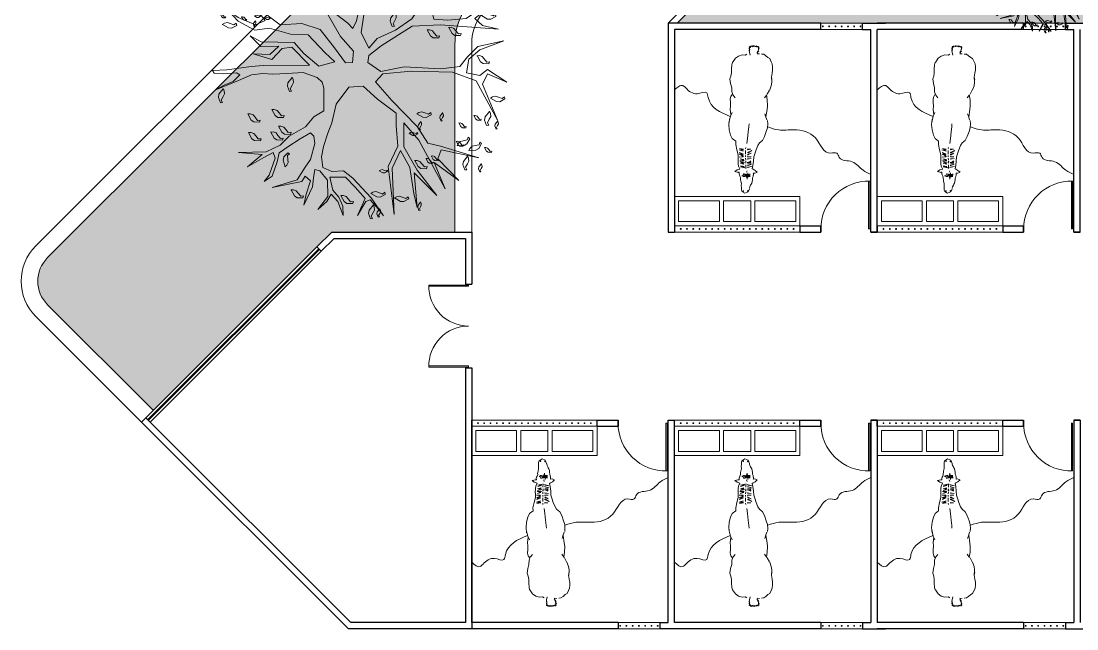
# Model space of a CAD drawing. Header units: millimetres. Extents: x 235 to 418, y 139 to 274.
# Drawn here: x 282.13 to 307.38, y 222.7 to 237.25 of the extents above; entities that cross this region are included whole.
import ezdxf

# ---------------------------------------------------------------- set-up
doc = ezdxf.new("R2010")
doc.units = ezdxf.units.MM
doc.header["$LTSCALE"] = 0.01
for name, color, linetype, lineweight in [('arboles', 252, 'Continuous', 9), ('muebles p.a.', 191, 'Continuous', 0), ('muebles p.f.', 213, 'Continuous', 0), ('muros', 3, 'Continuous', 30), ('muros bajos', 42, 'Continuous', 18), ('pasto', 153, 'Continuous', 9), ('puertas', 2, 'Continuous', 9), ('punto delgado', 4, 'Continuous', 0)]:
    doc.layers.add(name, color=color, linetype=linetype, lineweight=lineweight)
pattern_1 = [(37.5, (161.21188, 40.67162), (-0.00960019, 0.29364794), [0, -0.231648, 0, -0.25908, 0, -0.24765]), (7.5, (161.21188, 40.6716), (0.26971397, 0.43009506), [0, -0.124968, 0, -0.208788, 0, -0.08001]), (327.5, (161.02442, 40.67162), (0.47459542, 0.0008623), [0, -0.0762, 0, -0.27432, 0, -0.35814]), (317.5, (161.02442, 40.6716), (0.4581339, 0.1337576), [0, -0.0381, 0, -0.179832, 0, -0.20574])]

# ---------------------------------------------------------------- blocks, each defined once
blk = doc.blocks.new('A$C0A697A68')
at = {"layer": 'puertas'}
blk.add_lwpolyline([(2.368, 4.301), (2.658, 3.795), (2.932, 3.488), (2.908, 3.251), (2.765, 3.243), (2.534, 3.557), (2.239, 3.939), (1.856, 4.066), (1.404, 4.039), (1.072, 4.283), (0.958, 4.801), (0.698, 5.088), (0.896, 4.77), (0.951, 4.445), (0.717, 4.613), (0.559, 4.881), (0.652, 4.516), (0.92, 4.341), (1.092, 4.13), (0.894, 4.037), (0.53, 4.189), (0.321, 4.338), (0.529, 4.111), (0.876, 3.924), (1.181, 3.965), (1.619, 3.845), (1.987, 3.828), (2.336, 3.464), (2.539, 3.269), (2.207, 3.18), (1.895, 3.438), (1.698, 3.667), (1.353, 3.677), (1.007, 3.686), (0.78, 3.811), (0.999, 3.585), (1.375, 3.591), (1.187, 3.421), (0.842, 3.431), (1.234, 3.317), (1.448, 3.545), (1.644, 3.571), (2.016, 3.199), (1.052, 3.191), (0.799, 3.17), (0.297, 3.103), (0, 3.085), (0.029, 3.034), (0.22, 3.015), (0.494, 3.04), (0.567, 2.995), (0.43, 2.854), (0.24, 2.784), (0.043, 2.68), (0.538, 2.88), (0.811, 2.994), (1.04, 3.024), (1.253, 3.008), (1.54, 3.024), (1.881, 3.048), (2.172, 2.942), (2.274, 2.845), (2.313, 2.717), (2.309, 2.25), (2.104, 2.123), (1.932, 1.911), (1.592, 1.721), (1.406, 1.53), (1.114, 1.391), (0.538, 1.381), (1.033, 1.336), (0.722, 1.083), (1.063, 1.273), (1.26, 1.377), (1.298, 1.26), (1.178, 0.911), (1.074, 0.775), (1.237, 0.886), (1.341, 1.188), (1.383, 1.371), (1.566, 1.496), (1.821, 1.663), (2.037, 1.792), (2.102, 1.723), (2.122, 1.57), (2.034, 1.236), (1.922, 1.077), (1.757, 0.811), (1.235, 0.652), (1.851, 0.779), (1.925, 0.889), (2.037, 0.793), (1.941, 0.513), (1.894, 0.285), (2.077, 0.665), (2.096, 0.856), (2.128, 1.027), (2.232, 0.996), (2.391, 0.807), (2.392, 0.463), (2.184, 0.191), (2.373, 0.36), (2.463, 0.516), (2.606, 0.358), (2.711, 0.072), (2.708, 0.26), (2.627, 0.45), (2.496, 0.599), (2.438, 0.868), (2.76, 0.867), (2.965, 0.661), (3.174, 0.423), (3.011, 0.068), (3.183, 0.357), (3.278, 0.392), (3.448, 0.204), (3.555, 0.063), (3.294, 0.439), (2.918, 0.844), (2.721, 0.995), (2.478, 0.985), (2.289, 1.071), (2.26, 1.289), (2.308, 1.506), (2.393, 1.784), (2.476, 1.995), (2.568, 2.385), (2.831, 2.742), (3.129, 2.759), (3.431, 2.489), (3.814, 2.196), (3.815, 1.94), (3.85, 1.512), (3.652, 1.086), (3.773, 0.092), (3.734, 1.053), (3.907, 1.42), (4.098, 1.068), (4.182, 0.524), (4.254, 0.234), (4.191, 0.958), (4.664, 0.488), (4.25, 1.01), (3.975, 1.495), (3.974, 1.995), (4.289, 1.637), (4.835, 0.622), (4.606, 1.169), (5.122, 0.794), (4.685, 1.246), (4.749, 1.432), (5.536, 1.271), (4.739, 1.509), (4.475, 1.573), (4.251, 1.921), (3.724, 2.461), (3.383, 2.849), (3.539, 3.014), (4.13, 3.071), (4.988, 3.052), (5.478, 2.873), (5.92, 2.055), (5.609, 2.802), (5.714, 3.015), (6.114, 2.847), (5.713, 3.104), (5.552, 2.983), (5.278, 3.035), (5.329, 3.319), (5.558, 3.516), (6.055, 3.705), (5.515, 3.588), (5.3, 3.371), (5.138, 3.172), (4.745, 3.119), (3.985, 3.162), (3.499, 3.064), (3.23, 3.25), (3.244, 3.396), (3.505, 3.598), (4.15, 4.006), (4.734, 4.039), (5.945, 3.946), (5.612, 4.023), (5.449, 4.168), (5.559, 4.26), (5.78, 4.512), (5.272, 4.167), (4.887, 4.137), (4.596, 4.154), (4.565, 4.305), (4.72, 4.637), (5.124, 4.857), (5.557, 4.771), (5.1, 4.954), (4.776, 4.8), (4.637, 5.014), (4.73, 5.227), (4.9, 5.538), (4.68, 5.353), (4.525, 5.022), (4.587, 4.719), (4.449, 4.678), (4.311, 4.96), (4.288, 5.301), (4.211, 5.879), (4.142, 5.648), (4.203, 5.19), (4.099, 5.054), (4.206, 4.668), (4.308, 4.404), (4.14, 4.16), (3.805, 3.926), (3.418, 3.753), (3.245, 3.552), (3.091, 3.875), (3.141, 4.248), (3.216, 4.603), (3.461, 5.091), (3.769, 5.609), (3.908, 5.983), (3.7, 5.633), (3.476, 5.226), (3.33, 5.073), (3.271, 5.265), (3.379, 5.624), (3.449, 5.766), (3.285, 5.578), (3.197, 5.322), (3.2, 5.056), (3.186, 4.743), (3.047, 4.369), (2.992, 4.118), (2.913, 3.963), (2.809, 4.071), (2.575, 4.251), (2.636, 4.536), (2.612, 4.8), (2.514, 5.12), (2.578, 5.472), (2.805, 5.847), (2.89, 6.175), (2.712, 5.879), (2.502, 5.54), (2.444, 5.144), (2.347, 5.541), (2.264, 5.83), (2.126, 5.945), (2.225, 5.703), (2.354, 5.32), (2.401, 4.971), (2.159, 5.117), (1.905, 5.527), (1.786, 5.833), (1.845, 5.474), (1.98, 5.293), (1.876, 5.245), (1.414, 5.628), (1.863, 5.177), (2.31, 4.904), (2.493, 4.695), (2.534, 4.556)], close=True, dxfattribs=at)
for points in [[(1.731, 5.941), (1.74, 5.921), (1.742, 5.894), (1.73, 5.87), (1.713, 5.839), (1.725, 5.818), (1.706, 5.816), (1.688, 5.863), (1.694, 5.891), (1.731, 5.94)], [(2.432, 6.091), (2.454, 6.044), (2.459, 5.98), (2.429, 5.924), (2.39, 5.852), (2.419, 5.801), (2.374, 5.796), (2.331, 5.908), (2.345, 5.975), (2.434, 6.088)], [(3.528, 5.986), (3.58, 5.988), (3.641, 5.966), (3.68, 5.918), (3.732, 5.853), (3.79, 5.86), (3.776, 5.817), (3.656, 5.821), (3.6, 5.86), (3.531, 5.986)], [(1.664, 5.777), (1.686, 5.73), (1.69, 5.666), (1.661, 5.611), (1.622, 5.538), (1.651, 5.487), (1.606, 5.483), (1.563, 5.595), (1.576, 5.661), (1.665, 5.775)], [(1.847, 5.797), (1.865, 5.81), (1.892, 5.815), (1.917, 5.806), (1.95, 5.794), (1.97, 5.809), (1.974, 5.79), (1.93, 5.766), (1.901, 5.767), (1.848, 5.798)], [(2.997, 5.726), (3.049, 5.728), (3.109, 5.707), (3.149, 5.658), (3.2, 5.594), (3.258, 5.6), (3.245, 5.557), (3.125, 5.562), (3.069, 5.6), (3, 5.727)], [(4.368, 5.805), (4.39, 5.758), (4.394, 5.694), (4.365, 5.639), (4.326, 5.566), (4.355, 5.515), (4.31, 5.511), (4.267, 5.623), (4.28, 5.689), (4.37, 5.803)], [(1.364, 5.672), (1.386, 5.673), (1.412, 5.663), (1.429, 5.643), (1.451, 5.615), (1.475, 5.618), (1.47, 5.6), (1.419, 5.602), (1.395, 5.618), (1.366, 5.672)], [(1.555, 5.692), (1.577, 5.693), (1.603, 5.684), (1.62, 5.663), (1.642, 5.636), (1.666, 5.639), (1.661, 5.621), (1.61, 5.623), (1.586, 5.639), (1.556, 5.693)], [(1.256, 5.36), (1.3, 5.389), (1.363, 5.402), (1.421, 5.38), (1.499, 5.352), (1.545, 5.387), (1.556, 5.343), (1.451, 5.285), (1.383, 5.289), (1.258, 5.362)], [(1.806, 5.443), (1.828, 5.443), (1.854, 5.434), (1.87, 5.414), (1.892, 5.386), (1.917, 5.389), (1.911, 5.371), (1.86, 5.373), (1.836, 5.389), (1.807, 5.443)], [(4.88, 5.233), (4.923, 5.262), (4.986, 5.275), (5.045, 5.253), (5.123, 5.225), (5.169, 5.26), (5.179, 5.216), (5.074, 5.159), (5.007, 5.163), (4.882, 5.236)], [(1.925, 5.066), (1.944, 5.078), (1.971, 5.084), (1.996, 5.075), (2.029, 5.063), (2.048, 5.078), (2.053, 5.059), (2.008, 5.034), (1.979, 5.036), (1.926, 5.067)], [(2.905, 5.081), (2.957, 5.083), (3.018, 5.062), (3.057, 5.013), (3.109, 4.949), (3.167, 4.955), (3.153, 4.912), (3.034, 4.917), (2.978, 4.955), (2.909, 5.082)], [(1.916, 4.95), (1.926, 4.93), (1.927, 4.903), (1.915, 4.879), (1.898, 4.848), (1.911, 4.827), (1.892, 4.825), (1.873, 4.873), (1.879, 4.901), (1.917, 4.949)], [(3.901, 4.859), (3.953, 4.861), (4.013, 4.839), (4.053, 4.791), (4.104, 4.726), (4.162, 4.733), (4.149, 4.69), (4.029, 4.694), (3.973, 4.733), (3.904, 4.859)], [(1.843, 4.473), (1.895, 4.475), (1.956, 4.454), (1.995, 4.405), (2.047, 4.341), (2.105, 4.347), (2.091, 4.304), (1.972, 4.309), (1.916, 4.347), (1.847, 4.474)], [(2.031, 4.565), (2.083, 4.567), (2.144, 4.545), (2.183, 4.497), (2.235, 4.432), (2.292, 4.439), (2.279, 4.396), (2.159, 4.4), (2.103, 4.439), (2.034, 4.565)], [(5.318, 4.566), (5.341, 4.519), (5.345, 4.455), (5.316, 4.4), (5.277, 4.327), (5.306, 4.276), (5.261, 4.272), (5.218, 4.384), (5.231, 4.45), (5.32, 4.564)], [(0.16, 4.255), (0.183, 4.255), (0.208, 4.246), (0.225, 4.226), (0.247, 4.198), (0.272, 4.201), (0.266, 4.183), (0.215, 4.185), (0.191, 4.201), (0.162, 4.255)], [(0.601, 4.205), (0.624, 4.206), (0.649, 4.197), (0.666, 4.176), (0.688, 4.148), (0.713, 4.151), (0.707, 4.133), (0.656, 4.135), (0.632, 4.151), (0.603, 4.205)], [(0.867, 4.221), (0.886, 4.233), (0.913, 4.239), (0.938, 4.23), (0.971, 4.218), (0.99, 4.233), (0.995, 4.214), (0.95, 4.189), (0.921, 4.191), (0.868, 4.222)], [(1.075, 4.182), (1.094, 4.194), (1.12, 4.199), (1.146, 4.19), (1.178, 4.178), (1.198, 4.193), (1.203, 4.174), (1.158, 4.15), (1.129, 4.151), (1.076, 4.183)], [(3.792, 4.296), (3.815, 4.249), (3.819, 4.185), (3.79, 4.13), (3.751, 4.057), (3.78, 4.006), (3.735, 4.002), (3.692, 4.114), (3.705, 4.18), (3.794, 4.294)], [(5.591, 4.229), (5.635, 4.258), (5.698, 4.271), (5.756, 4.249), (5.834, 4.221), (5.88, 4.256), (5.891, 4.212), (5.786, 4.154), (5.718, 4.158), (5.593, 4.231)], [(0.2, 4.042), (0.244, 4.071), (0.307, 4.084), (0.365, 4.062), (0.443, 4.034), (0.489, 4.069), (0.5, 4.025), (0.395, 3.968), (0.327, 3.972), (0.203, 4.045)], [(0.889, 4.123), (0.898, 4.103), (0.9, 4.076), (0.887, 4.052), (0.871, 4.021), (0.883, 4), (0.864, 3.998), (0.846, 4.046), (0.851, 4.074), (0.889, 4.122)], [(4.905, 3.983), (4.957, 3.985), (5.018, 3.963), (5.057, 3.914), (5.109, 3.85), (5.167, 3.857), (5.153, 3.813), (5.034, 3.818), (4.978, 3.856), (4.909, 3.983)], [(4.457, 3.934), (4.509, 3.936), (4.57, 3.914), (4.609, 3.866), (4.661, 3.801), (4.718, 3.808), (4.705, 3.765), (4.585, 3.769), (4.529, 3.808), (4.46, 3.934)], [(5.494, 3.395), (5.546, 3.397), (5.607, 3.376), (5.646, 3.327), (5.698, 3.262), (5.756, 3.269), (5.742, 3.226), (5.622, 3.231), (5.567, 3.269), (5.498, 3.396)], [(1.653, 2.945), (1.676, 2.898), (1.68, 2.834), (1.651, 2.778), (1.612, 2.706), (1.641, 2.655), (1.596, 2.65), (1.553, 2.762), (1.566, 2.829), (1.655, 2.942)], [(0.22, 2.709), (0.242, 2.662), (0.246, 2.598), (0.217, 2.543), (0.178, 2.47), (0.207, 2.419), (0.162, 2.415), (0.119, 2.527), (0.132, 2.593), (0.222, 2.707)], [(5.776, 2.511), (5.82, 2.539), (5.883, 2.552), (5.941, 2.531), (6.019, 2.502), (6.065, 2.538), (6.076, 2.494), (5.971, 2.436), (5.903, 2.44), (5.778, 2.513)], [(1.228, 2.276), (1.28, 2.278), (1.341, 2.256), (1.38, 2.208), (1.432, 2.143), (1.49, 2.15), (1.476, 2.107), (1.356, 2.111), (1.3, 2.15), (1.231, 2.276)], [(4.244, 2.184), (4.287, 2.213), (4.35, 2.226), (4.409, 2.204), (4.487, 2.176), (4.533, 2.211), (4.543, 2.167), (4.438, 2.109), (4.371, 2.113), (4.246, 2.186)], [(4.782, 2.209), (4.795, 2.181), (4.798, 2.143), (4.781, 2.111), (4.758, 2.068), (4.775, 2.038), (4.748, 2.035), (4.723, 2.101), (4.731, 2.14), (4.783, 2.207)], [(5.754, 2.238), (5.777, 2.191), (5.781, 2.127), (5.751, 2.071), (5.713, 1.998), (5.741, 1.948), (5.696, 1.943), (5.654, 2.055), (5.667, 2.122), (5.756, 2.235)], [(0.729, 2.182), (0.781, 2.184), (0.841, 2.162), (0.881, 2.113), (0.932, 2.049), (0.99, 2.056), (0.977, 2.012), (0.857, 2.017), (0.801, 2.055), (0.732, 2.182)], [(4.328, 2.024), (4.341, 1.996), (4.344, 1.958), (4.327, 1.925), (4.304, 1.882), (4.321, 1.852), (4.294, 1.85), (4.269, 1.916), (4.277, 1.955), (4.329, 2.022)], [(5.116, 1.993), (5.147, 1.995), (5.183, 1.982), (5.206, 1.953), (5.236, 1.915), (5.271, 1.919), (5.262, 1.894), (5.192, 1.896), (5.159, 1.919), (5.118, 1.994)], [(5.43, 2.147), (5.461, 2.148), (5.497, 2.135), (5.52, 2.107), (5.55, 2.069), (5.584, 2.072), (5.576, 2.047), (5.506, 2.05), (5.473, 2.072), (5.432, 2.147)], [(5.926, 2.04), (5.939, 2.012), (5.942, 1.975), (5.925, 1.942), (5.902, 1.899), (5.919, 1.869), (5.892, 1.866), (5.867, 1.932), (5.874, 1.972), (5.927, 2.039)], [(0.745, 1.793), (0.797, 1.795), (0.857, 1.774), (0.897, 1.725), (0.948, 1.661), (1.006, 1.667), (0.993, 1.624), (0.873, 1.629), (0.817, 1.667), (0.748, 1.794)], [(1.205, 1.805), (1.257, 1.807), (1.318, 1.786), (1.357, 1.737), (1.409, 1.673), (1.467, 1.679), (1.453, 1.636), (1.333, 1.641), (1.277, 1.679), (1.208, 1.806)], [(1.369, 1.927), (1.421, 1.929), (1.481, 1.907), (1.521, 1.858), (1.572, 1.794), (1.63, 1.801), (1.617, 1.757), (1.497, 1.762), (1.441, 1.8), (1.372, 1.927)], [(4.087, 1.777), (4.113, 1.794), (4.15, 1.802), (4.185, 1.789), (4.231, 1.772), (4.258, 1.793), (4.264, 1.767), (4.202, 1.733), (4.162, 1.735), (4.089, 1.779)], [(5.062, 1.612), (5.093, 1.614), (5.129, 1.601), (5.152, 1.572), (5.182, 1.534), (5.216, 1.538), (5.208, 1.512), (5.138, 1.515), (5.105, 1.538), (5.064, 1.613)], [(5.082, 1.518), (5.103, 1.566), (5.149, 1.611), (5.211, 1.625), (5.291, 1.642), (5.311, 1.697), (5.344, 1.666), (5.286, 1.561), (5.227, 1.527), (5.083, 1.522)], [(5.329, 1.418), (5.35, 1.466), (5.396, 1.511), (5.457, 1.524), (5.538, 1.542), (5.557, 1.597), (5.59, 1.566), (5.533, 1.46), (5.474, 1.427), (5.33, 1.421)], [(1.502, 1.081), (1.541, 1.116), (1.569, 1.174), (1.562, 1.236), (1.554, 1.318), (1.6, 1.354), (1.56, 1.376), (1.478, 1.288), (1.465, 1.222), (1.505, 1.083)], [(5.65, 1.481), (5.681, 1.482), (5.717, 1.469), (5.74, 1.441), (5.77, 1.403), (5.805, 1.406), (5.797, 1.381), (5.726, 1.384), (5.693, 1.406), (5.652, 1.481)], [(4.199, 1.213), (4.251, 1.215), (4.311, 1.193), (4.351, 1.144), (4.402, 1.08), (4.46, 1.087), (4.447, 1.043), (4.327, 1.048), (4.271, 1.086), (4.202, 1.213)], [(4.434, 1.253), (4.465, 1.254), (4.501, 1.242), (4.524, 1.213), (4.555, 1.175), (4.589, 1.179), (4.581, 1.153), (4.51, 1.156), (4.477, 1.178), (4.436, 1.253)], [(4.545, 1.307), (4.576, 1.308), (4.612, 1.296), (4.635, 1.267), (4.666, 1.229), (4.7, 1.233), (4.692, 1.207), (4.621, 1.21), (4.588, 1.233), (4.547, 1.307)], [(5.301, 1.311), (5.323, 1.264), (5.327, 1.2), (5.298, 1.145), (5.259, 1.072), (5.288, 1.021), (5.243, 1.017), (5.2, 1.129), (5.213, 1.195), (5.303, 1.309)], [(5.586, 1.149), (5.599, 1.121), (5.602, 1.083), (5.584, 1.05), (5.562, 1.007), (5.579, 0.977), (5.552, 0.975), (5.527, 1.041), (5.534, 1.08), (5.587, 1.147)], [(3.463, 0.999), (3.489, 1.015), (3.526, 1.023), (3.561, 1.01), (3.607, 0.993), (3.634, 1.014), (3.64, 0.988), (3.578, 0.954), (3.538, 0.957), (3.465, 1)], [(1.628, 0.603), (1.68, 0.605), (1.74, 0.584), (1.78, 0.535), (1.831, 0.47), (1.889, 0.477), (1.876, 0.434), (1.756, 0.438), (1.7, 0.477), (1.631, 0.603)], [(2.664, 0.486), (2.716, 0.488), (2.777, 0.467), (2.816, 0.418), (2.868, 0.353), (2.926, 0.36), (2.912, 0.317), (2.792, 0.321), (2.737, 0.36), (2.667, 0.487)], [(3.289, 0.525), (3.332, 0.553), (3.395, 0.566), (3.454, 0.544), (3.532, 0.516), (3.578, 0.551), (3.588, 0.507), (3.483, 0.45), (3.416, 0.454), (3.291, 0.527)], [(3.777, 0.431), (3.821, 0.46), (3.884, 0.473), (3.943, 0.451), (4.02, 0.423), (4.066, 0.458), (4.077, 0.414), (3.972, 0.357), (3.904, 0.361), (3.78, 0.434)], [(3.339, 0.295), (3.361, 0.248), (3.366, 0.183), (3.336, 0.128), (3.297, 0.055), (3.326, 0.005), (3.281, 0), (3.238, 0.112), (3.251, 0.178), (3.341, 0.292)], [(4.322, 0.35), (4.335, 0.322), (4.338, 0.284), (4.32, 0.252), (4.298, 0.209), (4.315, 0.179), (4.288, 0.176), (4.263, 0.242), (4.27, 0.281), (4.323, 0.348)], [(3.475, 0.211), (3.488, 0.183), (3.491, 0.145), (3.473, 0.112), (3.45, 0.069), (3.467, 0.039), (3.441, 0.037), (3.416, 0.103), (3.423, 0.142), (3.476, 0.209)]]:
    blk.add_lwpolyline(points, dxfattribs=at)
blk = doc.blocks.new('A$C48D3161E')
at = {"layer": 'punto delgado'}
for p, q in [((1.941, 0.768), (2.021, 0.796)), ((2.021, 0.796), (2.086, 0.807)), ((2.086, 0.807), (2.188, 0.802)), ((2.138, 0.809), (2.184, 0.799)), ((2.184, 0.799), (2.259, 0.812)), ((2.259, 0.812), (2.315, 0.822)), ((2.315, 0.822), (2.37, 0.822)), ((2.37, 0.822), (2.432, 0.816)), ((2.432, 0.816), (2.472, 0.796)), ((2.472, 0.796), (2.53, 0.77)), ((0.994, 0.633), (0.947, 0.574)), ((1.064, 0.669), (0.994, 0.633)), ((1.161, 0.704), (1.064, 0.669)), ((1.232, 0.726), (1.161, 0.704)), ((1.306, 0.731), (1.232, 0.726)), ((1.367, 0.727), (1.306, 0.731)), ((1.379, 0.714), (1.448, 0.691)), ((1.438, 0.697), (1.576, 0.718)), ((1.448, 0.691), (1.493, 0.675)), ((1.576, 0.718), (1.646, 0.726)), ((1.646, 0.726), (1.756, 0.721)), ((1.756, 0.721), (1.849, 0.708)), ((1.852, 0.713), (1.792, 0.669)), ((1.86, 0.721), (1.935, 0.762)), ((2.53, 0.77), (2.55, 0.734)), ((2.55, 0.734), (2.586, 0.695)), ((2.586, 0.695), (2.612, 0.655)), ((2.612, 0.655), (2.616, 0.613)), ((0.15, 0.408), (0.122, 0.395)), ((0.168, 0.417), (0.15, 0.408)), ((0.187, 0.429), (0.168, 0.417)), ((0.218, 0.438), (0.187, 0.429)), ((0.251, 0.443), (0.218, 0.438)), ((0.289, 0.444), (0.251, 0.443)), ((0.313, 0.455), (0.289, 0.444)), ((0.341, 0.459), (0.313, 0.455)), ((0.343, 0.461), (0.341, 0.46)), ((0.365, 0.461), (0.343, 0.461)), ((0.379, 0.458), (0.365, 0.461)), ((0.392, 0.53), (0.377, 0.489)), ((0.377, 0.489), (0.379, 0.458)), ((0.428, 0.495), (0.393, 0.534)), ((0.45, 0.456), (0.428, 0.495)), ((0.461, 0.439), (0.45, 0.456)), ((0.519, 0.453), (0.461, 0.439)), ((0.481, 0.345), (0.504, 0.43)), ((0.504, 0.43), (0.491, 0.355)), ((0.517, 0.348), (0.545, 0.426)), ((0.605, 0.462), (0.519, 0.453)), ((0.545, 0.426), (0.526, 0.35)), ((0.565, 0.352), (0.564, 0.417)), ((0.564, 0.417), (0.57, 0.374)), ((0.57, 0.374), (0.576, 0.413)), ((0.576, 0.413), (0.579, 0.391)), ((0.579, 0.391), (0.596, 0.415)), ((0.596, 0.415), (0.596, 0.391)), ((0.596, 0.391), (0.609, 0.41)), ((0.683, 0.467), (0.605, 0.462)), ((0.637, 0.346), (0.651, 0.422)), ((0.651, 0.422), (0.646, 0.352)), ((0.682, 0.352), (0.682, 0.417)), ((0.682, 0.417), (0.689, 0.346)), ((0.739, 0.486), (0.683, 0.467)), ((0.715, 0.352), (0.751, 0.417)), ((0.751, 0.417), (0.725, 0.351)), ((0.816, 0.511), (0.739, 0.486)), ((0.752, 0.354), (0.803, 0.433)), ((0.803, 0.433), (0.763, 0.348)), ((0.898, 0.544), (0.816, 0.511)), ((0.818, 0.349), (0.826, 0.41)), ((0.826, 0.41), (0.83, 0.346)), ((0.947, 0.574), (0.898, 0.544)), ((2.593, 0.399), (2.65, 0.385)), ((2.621, 0.53), (2.623, 0.576)), ((2.631, 0.527), (2.679, 0.562)), ((2.656, 0.537), (2.723, 0.57)), ((2.679, 0.562), (2.656, 0.537)), ((2.723, 0.57), (2.699, 0.554)), ((2.699, 0.554), (2.753, 0.566)), ((2.753, 0.566), (2.722, 0.558)), ((2.722, 0.558), (2.767, 0.553)), ((2.762, 0.392), (2.735, 0.399)), ((2.735, 0.399), (2.753, 0.384)), ((2.773, 0.413), (2.741, 0.404)), ((2.741, 0.404), (2.762, 0.392)), ((2.767, 0.553), (2.745, 0.553)), ((2.745, 0.553), (2.757, 0.543)), ((2.745, 0.534), (2.762, 0.532)), ((2.757, 0.543), (2.747, 0.541)), ((2.751, 0.526), (2.771, 0.519)), ((2.753, 0.502), (2.767, 0.492)), ((2.754, 0.517), (2.77, 0.504)), ((2.755, 0.447), (2.771, 0.457)), ((2.755, 0.409), (2.773, 0.413)), ((2.756, 0.433), (2.771, 0.444)), ((2.756, 0.42), (2.773, 0.439)), ((2.758, 0.478), (2.772, 0.486)), ((2.759, 0.465), (2.776, 0.462)), ((0.025, 0.361), (0, 0.301)), ((0, 0.301), (0.035, 0.245)), ((0.085, 0.386), (0.025, 0.361)), ((0.042, 0.275), (0.033, 0.273)), ((0.033, 0.273), (0.035, 0.269)), ((0.041, 0.356), (0.034, 0.351)), ((0.034, 0.351), (0.045, 0.35)), ((0.035, 0.269), (0.044, 0.266)), ((0.036, 0.243), (0.066, 0.235)), ((0.047, 0.359), (0.04, 0.357)), ((0.049, 0.273), (0.042, 0.275)), ((0.044, 0.266), (0.05, 0.27)), ((0.045, 0.35), (0.053, 0.357)), ((0.053, 0.357), (0.047, 0.359)), ((0.05, 0.27), (0.053, 0.271)), ((0.066, 0.235), (0.106, 0.235)), ((0.122, 0.395), (0.095, 0.388)), ((0.106, 0.235), (0.145, 0.234)), ((0.145, 0.234), (0.181, 0.236)), ((0.181, 0.236), (0.227, 0.224)), ((0.227, 0.224), (0.254, 0.221)), ((0.254, 0.22), (0.276, 0.216)), ((0.385, 0.357), (0.266, 0.343)), ((0.276, 0.216), (0.295, 0.218)), ((0.294, 0.219), (0.321, 0.209)), ((0.295, 0.333), (0.363, 0.327)), ((0.36, 0.373), (0.303, 0.363)), ((0.303, 0.363), (0.385, 0.357)), ((0.304, 0.339), (0.356, 0.339)), ((0.361, 0.387), (0.305, 0.375)), ((0.362, 0.397), (0.306, 0.394)), ((0.306, 0.297), (0.363, 0.303)), ((0.307, 0.272), (0.327, 0.279)), ((0.309, 0.292), (0.323, 0.291)), ((0.363, 0.327), (0.312, 0.321)), ((0.312, 0.321), (0.36, 0.31)), ((0.32, 0.258), (0.371, 0.286)), ((0.32, 0.25), (0.335, 0.25)), ((0.321, 0.209), (0.343, 0.198)), ((0.393, 0.332), (0.423, 0.342)), ((0.439, 0.154), (0.453, 0.208)), ((0.456, 0.206), (0.509, 0.18)), ((0.466, 0.319), (0.486, 0.319)), ((0.471, 0.323), (0.49, 0.319)), ((0.477, 0.302), (0.495, 0.218)), ((0.495, 0.218), (0.485, 0.292)), ((0.485, 0.292), (0.516, 0.219)), ((0.486, 0.319), (0.51, 0.316)), ((0.516, 0.219), (0.499, 0.288)), ((0.51, 0.316), (0.532, 0.316)), ((0.544, 0.284), (0.56, 0.217)), ((0.56, 0.217), (0.555, 0.284)), ((0.555, 0.284), (0.593, 0.217)), ((0.565, 0.318), (0.594, 0.32)), ((0.593, 0.217), (0.575, 0.294)), ((0.591, 0.396), (0.578, 0.346)), ((0.589, 0.312), (0.604, 0.316)), ((0.604, 0.28), (0.611, 0.206)), ((0.611, 0.206), (0.614, 0.287)), ((0.614, 0.287), (0.649, 0.213)), ((0.623, 0.317), (0.657, 0.312)), ((0.649, 0.213), (0.633, 0.28)), ((0.679, 0.196), (0.693, 0.278)), ((0.683, 0.266), (0.679, 0.196)), ((0.683, 0.313), (0.708, 0.313)), ((0.693, 0.278), (0.734, 0.196)), ((0.734, 0.196), (0.708, 0.267)), ((0.708, 0.267), (0.764, 0.203)), ((0.764, 0.203), (0.733, 0.275)), ((0.734, 0.313), (0.77, 0.313)), ((0.77, 0.313), (0.8, 0.312)), ((0.789, 0.271), (0.813, 0.194)), ((0.813, 0.194), (0.811, 0.274)), ((0.811, 0.274), (0.838, 0.203)), ((0.838, 0.203), (0.828, 0.275)), ((0.832, 0.313), (0.858, 0.316)), ((0.935, 0.34), (1.029, 0.353)), ((1.029, 0.353), (1.149, 0.365)), ((1.149, 0.365), (1.253, 0.377)), ((1.253, 0.377), (1.303, 0.381)), ((2.58, 0.182), (2.599, 0.248)), ((2.595, 0.308), (2.614, 0.339)), ((2.599, 0.248), (2.595, 0.308)), ((2.69, 0.381), (2.644, 0.386)), ((2.678, 0.388), (2.69, 0.381)), ((2.726, 0.382), (2.678, 0.388)), ((2.753, 0.384), (2.705, 0.391)), ((2.705, 0.391), (2.726, 0.382)), ((0.343, 0.198), (0.363, 0.192)), ((0.365, 0.192), (0.384, 0.193)), ((0.384, 0.193), (0.395, 0.192)), ((0.392, 0.174), (0.406, 0.112)), ((0.395, 0.192), (0.394, 0.17)), ((0.406, 0.112), (0.439, 0.154)), ((0.509, 0.18), (0.555, 0.174)), ((0.555, 0.174), (0.635, 0.173)), ((0.636, 0.174), (0.724, 0.175)), ((0.724, 0.175), (0.817, 0.15)), ((0.817, 0.15), (0.918, 0.129)), ((0.918, 0.129), (0.976, 0.13)), ((0.976, 0.13), (1.027, 0.065)), ((1.027, 0.065), (1.094, 0.032)), ((1.094, 0.032), (1.19, 0.007)), ((1.19, 0.007), (1.29, 0)), ((1.29, 0), (1.39, 0.009)), ((1.33, 0.001), (1.451, 0.03)), ((1.451, 0.03), (1.52, 0.063)), ((1.48, 0.04), (1.572, 0.027)), ((1.572, 0.027), (1.634, 0.033)), ((1.634, 0.033), (1.703, 0.03)), ((1.703, 0.03), (1.775, 0.027)), ((1.775, 0.027), (1.821, 0.04)), ((1.795, 0.119), (1.844, 0.082)), ((1.821, 0.04), (1.853, 0.063)), ((1.844, 0.079), (1.906, 0.056)), ((1.906, 0.056), (1.984, 0.053)), ((1.984, 0.053), (2.063, 0.033)), ((2.063, 0.033), (2.151, 0.02)), ((2.151, 0.02), (2.203, 0.04)), ((2.203, 0.04), (2.266, 0.05)), ((2.266, 0.05), (2.331, 0.05)), ((2.331, 0.05), (2.416, 0.056)), ((2.416, 0.056), (2.462, 0.066)), ((2.459, 0.07), (2.538, 0.122)), ((2.538, 0.122), (2.58, 0.182))]:
    blk.add_line(p, q, dxfattribs=at)
blk = doc.blocks.new('A$C45CE3EE6')
at = {"layer": 'puertas'}
blk.add_lwpolyline([(0, 0), (0.03, 0), (0.03, 1), (0, 1)], close=True, dxfattribs=at)
at = {"layer": 'punto delgado'}
blk.add_arc((0.03, 0), 1, 0, 91.7191, dxfattribs=at)
blk = doc.blocks.new('A$C27F13FC7')
at = {"layer": 'punto delgado'}
blk.add_blockref('A$C45CE3EE6', (0, 0), dxfattribs=at)
at = {"layer": 'punto delgado', "xscale": -1}
blk.add_blockref('A$C45CE3EE6', (2.06, 0), dxfattribs=at)
blk = doc.blocks.new('A$C6A7764AD')
at = {"layer": 'puertas'}
blk.add_lwpolyline([(0, 0), (0.03, 0), (0.03, 1.17), (0, 1.17)], close=True, dxfattribs=at)
at = {"layer": 'punto delgado'}
blk.add_arc((0.03, 0), 1.17, 0, 91.4693, dxfattribs=at)

msp = doc.modelspace()

# ---------------------------------------------------------------- hatches: boundary and pattern name
at = {"layer": 'muros'}
h = msp.add_hatch(color=256, dxfattribs=at)
edge = h.paths.add_edge_path()
edge.add_arc((300.605, 232.274), 0.01, 0, 360)
edge = h.paths.add_edge_path()
edge.add_arc((300.455, 232.274), 0.01, 0, 360)
edge = h.paths.add_edge_path()
edge.add_arc((300.305, 232.274), 0.01, 0, 360)
edge = h.paths.add_edge_path()
edge.add_arc((300.155, 232.274), 0.01, 0, 360)
edge = h.paths.add_edge_path()
edge.add_arc((300.005, 232.274), 0.01, 0, 360)
edge = h.paths.add_edge_path()
edge.add_arc((299.855, 232.274), 0.01, 0, 360)
edge = h.paths.add_edge_path()
edge.add_arc((299.705, 232.274), 0.01, 0, 360)
edge = h.paths.add_edge_path()
edge.add_arc((299.555, 232.274), 0.01, 0, 360)
edge = h.paths.add_edge_path()
edge.add_arc((299.405, 232.274), 0.01, 0, 360)
edge = h.paths.add_edge_path()
edge.add_arc((299.255, 232.274), 0.01, 0, 360)
edge = h.paths.add_edge_path()
edge.add_arc((299.105, 232.274), 0.01, 0, 360)
edge = h.paths.add_edge_path()
edge.add_arc((298.955, 232.274), 0.01, 0, 360)
edge = h.paths.add_edge_path()
edge.add_arc((298.805, 232.274), 0.01, 0, 360)
edge = h.paths.add_edge_path()
edge.add_arc((298.655, 232.274), 0.01, 0, 360)
edge = h.paths.add_edge_path()
edge.add_arc((298.505, 232.274), 0.01, 0, 360)
edge = h.paths.add_edge_path()
edge.add_arc((298.355, 232.274), 0.01, 0, 360)
edge = h.paths.add_edge_path()
edge.add_arc((298.205, 232.274), 0.01, 0, 360)
edge = h.paths.add_edge_path()
edge.add_arc((298.055, 232.274), 0.01, 0, 360)
edge = h.paths.add_edge_path()
edge.add_arc((297.905, 232.274), 0.01, 0, 360)
h = msp.add_hatch(color=256, dxfattribs=at)
edge = h.paths.add_edge_path()
edge.add_arc((305.455, 232.274), 0.01, 0, 360)
edge = h.paths.add_edge_path()
edge.add_arc((305.305, 232.274), 0.01, 0, 360)
edge = h.paths.add_edge_path()
edge.add_arc((305.155, 232.274), 0.01, 0, 360)
edge = h.paths.add_edge_path()
edge.add_arc((305.005, 232.274), 0.01, 0, 360)
edge = h.paths.add_edge_path()
edge.add_arc((304.855, 232.274), 0.01, 0, 360)
edge = h.paths.add_edge_path()
edge.add_arc((304.705, 232.274), 0.01, 0, 360)
edge = h.paths.add_edge_path()
edge.add_arc((304.555, 232.274), 0.01, 0, 360)
edge = h.paths.add_edge_path()
edge.add_arc((304.405, 232.274), 0.01, 0, 360)
edge = h.paths.add_edge_path()
edge.add_arc((304.255, 232.274), 0.01, 0, 360)
edge = h.paths.add_edge_path()
edge.add_arc((304.105, 232.274), 0.01, 0, 360)
edge = h.paths.add_edge_path()
edge.add_arc((303.955, 232.274), 0.01, 0, 360)
edge = h.paths.add_edge_path()
edge.add_arc((303.805, 232.274), 0.01, 0, 360)
edge = h.paths.add_edge_path()
edge.add_arc((303.655, 232.274), 0.01, 0, 360)
edge = h.paths.add_edge_path()
edge.add_arc((303.505, 232.274), 0.01, 0, 360)
edge = h.paths.add_edge_path()
edge.add_arc((303.355, 232.274), 0.01, 0, 360)
edge = h.paths.add_edge_path()
edge.add_arc((303.205, 232.274), 0.01, 0, 360)
edge = h.paths.add_edge_path()
edge.add_arc((303.055, 232.274), 0.01, 0, 360)
edge = h.paths.add_edge_path()
edge.add_arc((302.905, 232.274), 0.01, 0, 360)
edge = h.paths.add_edge_path()
edge.add_arc((302.755, 232.274), 0.01, 0, 360)
h = msp.add_hatch(color=256, dxfattribs=at)
edge = h.paths.add_edge_path()
edge.add_arc((295.755, 227.624), 0.01, 0, 360)
edge = h.paths.add_edge_path()
edge.add_arc((295.605, 227.624), 0.01, 0, 360)
edge = h.paths.add_edge_path()
edge.add_arc((295.455, 227.624), 0.01, 0, 360)
edge = h.paths.add_edge_path()
edge.add_arc((295.305, 227.624), 0.01, 0, 360)
edge = h.paths.add_edge_path()
edge.add_arc((295.155, 227.624), 0.01, 0, 360)
edge = h.paths.add_edge_path()
edge.add_arc((295.005, 227.624), 0.01, 0, 360)
edge = h.paths.add_edge_path()
edge.add_arc((294.855, 227.624), 0.01, 0, 360)
edge = h.paths.add_edge_path()
edge.add_arc((294.705, 227.624), 0.01, 0, 360)
edge = h.paths.add_edge_path()
edge.add_arc((294.555, 227.624), 0.01, 0, 360)
edge = h.paths.add_edge_path()
edge.add_arc((294.405, 227.624), 0.01, 0, 360)
edge = h.paths.add_edge_path()
edge.add_arc((294.255, 227.624), 0.01, 0, 360)
edge = h.paths.add_edge_path()
edge.add_arc((294.105, 227.624), 0.01, 0, 360)
edge = h.paths.add_edge_path()
edge.add_arc((293.955, 227.624), 0.01, 0, 360)
edge = h.paths.add_edge_path()
edge.add_arc((293.805, 227.624), 0.01, 0, 360)
edge = h.paths.add_edge_path()
edge.add_arc((293.655, 227.624), 0.01, 0, 360)
edge = h.paths.add_edge_path()
edge.add_arc((293.505, 227.624), 0.01, 0, 360)
edge = h.paths.add_edge_path()
edge.add_arc((293.355, 227.624), 0.01, 0, 360)
edge = h.paths.add_edge_path()
edge.add_arc((293.205, 227.624), 0.01, 0, 360)
edge = h.paths.add_edge_path()
edge.add_arc((293.055, 227.624), 0.01, 0, 360)
h = msp.add_hatch(color=256, dxfattribs=at)
edge = h.paths.add_edge_path()
edge.add_arc((300.605, 227.624), 0.01, 0, 360)
edge = h.paths.add_edge_path()
edge.add_arc((300.455, 227.624), 0.01, 0, 360)
edge = h.paths.add_edge_path()
edge.add_arc((300.305, 227.624), 0.01, 0, 360)
edge = h.paths.add_edge_path()
edge.add_arc((300.155, 227.624), 0.01, 0, 360)
edge = h.paths.add_edge_path()
edge.add_arc((300.005, 227.624), 0.01, 0, 360)
edge = h.paths.add_edge_path()
edge.add_arc((299.855, 227.624), 0.01, 0, 360)
edge = h.paths.add_edge_path()
edge.add_arc((299.705, 227.624), 0.01, 0, 360)
edge = h.paths.add_edge_path()
edge.add_arc((299.555, 227.624), 0.01, 0, 360)
edge = h.paths.add_edge_path()
edge.add_arc((299.405, 227.624), 0.01, 0, 360)
edge = h.paths.add_edge_path()
edge.add_arc((299.255, 227.624), 0.01, 0, 360)
edge = h.paths.add_edge_path()
edge.add_arc((299.105, 227.624), 0.01, 0, 360)
edge = h.paths.add_edge_path()
edge.add_arc((298.955, 227.624), 0.01, 0, 360)
edge = h.paths.add_edge_path()
edge.add_arc((298.805, 227.624), 0.01, 0, 360)
edge = h.paths.add_edge_path()
edge.add_arc((298.655, 227.624), 0.01, 0, 360)
edge = h.paths.add_edge_path()
edge.add_arc((298.505, 227.624), 0.01, 0, 360)
edge = h.paths.add_edge_path()
edge.add_arc((298.355, 227.624), 0.01, 0, 360)
edge = h.paths.add_edge_path()
edge.add_arc((298.205, 227.624), 0.01, 0, 360)
edge = h.paths.add_edge_path()
edge.add_arc((298.055, 227.624), 0.01, 0, 360)
edge = h.paths.add_edge_path()
edge.add_arc((297.905, 227.624), 0.01, 0, 360)
h = msp.add_hatch(color=256, dxfattribs=at)
edge = h.paths.add_edge_path()
edge.add_arc((305.455, 227.624), 0.01, 0, 360)
edge = h.paths.add_edge_path()
edge.add_arc((305.305, 227.624), 0.01, 0, 360)
edge = h.paths.add_edge_path()
edge.add_arc((305.155, 227.624), 0.01, 0, 360)
edge = h.paths.add_edge_path()
edge.add_arc((305.005, 227.624), 0.01, 0, 360)
edge = h.paths.add_edge_path()
edge.add_arc((304.855, 227.624), 0.01, 0, 360)
edge = h.paths.add_edge_path()
edge.add_arc((304.705, 227.624), 0.01, 0, 360)
edge = h.paths.add_edge_path()
edge.add_arc((304.555, 227.624), 0.01, 0, 360)
edge = h.paths.add_edge_path()
edge.add_arc((304.405, 227.624), 0.01, 0, 360)
edge = h.paths.add_edge_path()
edge.add_arc((304.255, 227.624), 0.01, 0, 360)
edge = h.paths.add_edge_path()
edge.add_arc((304.105, 227.624), 0.01, 0, 360)
edge = h.paths.add_edge_path()
edge.add_arc((303.955, 227.624), 0.01, 0, 360)
edge = h.paths.add_edge_path()
edge.add_arc((303.805, 227.624), 0.01, 0, 360)
edge = h.paths.add_edge_path()
edge.add_arc((303.655, 227.624), 0.01, 0, 360)
edge = h.paths.add_edge_path()
edge.add_arc((303.505, 227.624), 0.01, 0, 360)
edge = h.paths.add_edge_path()
edge.add_arc((303.355, 227.624), 0.01, 0, 360)
edge = h.paths.add_edge_path()
edge.add_arc((303.205, 227.624), 0.01, 0, 360)
edge = h.paths.add_edge_path()
edge.add_arc((303.055, 227.624), 0.01, 0, 360)
edge = h.paths.add_edge_path()
edge.add_arc((302.905, 227.624), 0.01, 0, 360)
edge = h.paths.add_edge_path()
edge.add_arc((302.755, 227.624), 0.01, 0, 360)
at = {"layer": 'muros bajos'}
h = msp.add_hatch(color=256, dxfattribs=at)
edge = h.paths.add_edge_path()
edge.add_arc((302.205, 237.124), 0.01, 0, 360)
edge = h.paths.add_edge_path()
edge.add_arc((302.055, 237.124), 0.01, 0, 360)
edge = h.paths.add_edge_path()
edge.add_arc((301.905, 237.124), 0.01, 0, 360)
edge = h.paths.add_edge_path()
edge.add_arc((301.305, 237.124), 0.01, 0, 360)
edge = h.paths.add_edge_path()
edge.add_arc((301.455, 237.124), 0.01, 0, 360)
edge = h.paths.add_edge_path()
edge.add_arc((301.605, 237.124), 0.01, 0, 360)
edge = h.paths.add_edge_path()
edge.add_arc((301.755, 237.124), 0.01, 0, 360)
h = msp.add_hatch(color=256, dxfattribs=at)
edge = h.paths.add_edge_path()
edge.add_arc((307.055, 237.124), 0.01, 0, 360)
edge = h.paths.add_edge_path()
edge.add_arc((306.905, 237.124), 0.01, 0, 360)
edge = h.paths.add_edge_path()
edge.add_arc((306.755, 237.124), 0.01, 0, 360)
edge = h.paths.add_edge_path()
edge.add_arc((306.155, 237.124), 0.01, 0, 360)
edge = h.paths.add_edge_path()
edge.add_arc((306.305, 237.124), 0.01, 0, 360)
edge = h.paths.add_edge_path()
edge.add_arc((306.455, 237.124), 0.01, 0, 360)
edge = h.paths.add_edge_path()
edge.add_arc((306.605, 237.124), 0.01, 0, 360)
h = msp.add_hatch(color=256, dxfattribs=at)
edge = h.paths.add_edge_path()
edge.add_arc((297.355, 222.774), 0.01, 0, 360)
edge = h.paths.add_edge_path()
edge.add_arc((297.205, 222.774), 0.01, 0, 360)
edge = h.paths.add_edge_path()
edge.add_arc((297.055, 222.774), 0.01, 0, 360)
edge = h.paths.add_edge_path()
edge.add_arc((296.455, 222.774), 0.01, 0, 360)
edge = h.paths.add_edge_path()
edge.add_arc((296.605, 222.774), 0.01, 0, 360)
edge = h.paths.add_edge_path()
edge.add_arc((296.755, 222.774), 0.01, 0, 360)
edge = h.paths.add_edge_path()
edge.add_arc((296.905, 222.774), 0.01, 0, 360)
h = msp.add_hatch(color=256, dxfattribs=at)
edge = h.paths.add_edge_path()
edge.add_arc((302.205, 222.774), 0.01, 0, 360)
edge = h.paths.add_edge_path()
edge.add_arc((302.055, 222.774), 0.01, 0, 360)
edge = h.paths.add_edge_path()
edge.add_arc((301.905, 222.774), 0.01, 0, 360)
edge = h.paths.add_edge_path()
edge.add_arc((301.305, 222.774), 0.01, 0, 360)
edge = h.paths.add_edge_path()
edge.add_arc((301.455, 222.774), 0.01, 0, 360)
edge = h.paths.add_edge_path()
edge.add_arc((301.605, 222.774), 0.01, 0, 360)
edge = h.paths.add_edge_path()
edge.add_arc((301.755, 222.774), 0.01, 0, 360)
h = msp.add_hatch(color=256, dxfattribs=at)
edge = h.paths.add_edge_path()
edge.add_arc((307.055, 222.774), 0.01, 0, 360)
edge = h.paths.add_edge_path()
edge.add_arc((306.905, 222.774), 0.01, 0, 360)
edge = h.paths.add_edge_path()
edge.add_arc((306.755, 222.774), 0.01, 0, 360)
edge = h.paths.add_edge_path()
edge.add_arc((306.155, 222.774), 0.01, 0, 360)
edge = h.paths.add_edge_path()
edge.add_arc((306.305, 222.774), 0.01, 0, 360)
edge = h.paths.add_edge_path()
edge.add_arc((306.455, 222.774), 0.01, 0, 360)
edge = h.paths.add_edge_path()
edge.add_arc((306.605, 222.774), 0.01, 0, 360)
at = {"layer": 'pasto'}
h = msp.add_hatch(dxfattribs=at)
h.set_pattern_fill('AR-SAND', color=256, scale=0.006, style=0)
h.set_pattern_definition(pattern_1)
h.paths.add_polyline_path([(292.505, 236.702, -0.198912), (292.974, 237.833), (300.724, 245.583, 0.414214), (300.724, 246.715), (299.872, 247.567, 0.414214), (298.74, 247.567), (282.762, 231.589, 0.414214), (282.762, 230.457), (285.288, 227.932), (289.202, 231.845), (289.556, 232.199), (292.505, 232.199)])
h = msp.add_hatch(dxfattribs=at)
h.set_pattern_fill('AR-SAND', color=256, scale=0.006, style=0)
h.set_pattern_definition(pattern_1)
h.paths.add_polyline_path([(315.805, 237.199), (316.805, 237.199), (317.355, 237.199), (320.655, 237.199), (321.655, 237.199), (322.005, 237.199), (322.855, 237.199), (327.241, 237.199), (328.241, 237.199), (328.241, 235.947), (329.661, 237.367), (323.379, 243.649), (321.213, 243.649), (321.213, 239.649), (321.213, 239.249), (304.055, 239.249), (304.055, 239.649), (304.055, 243.437), (297.817, 237.199), (301.255, 237.199), (302.255, 237.199), (302.805, 237.199), (306.105, 237.199), (307.105, 237.199), (307.655, 237.199), (310.955, 237.199), (311.955, 237.199), (312.505, 237.199)])

# ---------------------------------------------------------------- linework, layer by layer
at = {"layer": 'muebles p.a.'}
for p, q in [((298.83, 232.449), (298.83, 232.949)), ((298.93, 232.449), (298.93, 232.949)), ((299.58, 232.449), (299.58, 232.949)), ((299.68, 232.449), (299.68, 232.949)), ((303.68, 232.449), (303.68, 232.949)), ((303.78, 232.449), (303.78, 232.949)), ((304.43, 232.449), (304.43, 232.949)), ((304.53, 232.449), (304.53, 232.949)), ((293.98, 227.449), (293.98, 226.949)), ((294.08, 227.449), (294.08, 226.949)), ((294.73, 227.449), (294.73, 226.949)), ((294.83, 227.449), (294.83, 226.949)), ((298.83, 227.449), (298.83, 226.949)), ((298.93, 227.449), (298.93, 226.949)), ((299.58, 227.449), (299.58, 226.949)), ((299.68, 227.449), (299.68, 226.949)), ((303.68, 227.449), (303.68, 226.949)), ((303.78, 227.449), (303.78, 226.949)), ((304.43, 227.449), (304.43, 226.949)), ((304.53, 227.449), (304.53, 226.949))]:
    msp.add_line(p, q, dxfattribs=at)
for points in [[(298.83, 232.949), (297.855, 232.949), (297.855, 232.449), (298.83, 232.449)], [(299.58, 232.949), (298.93, 232.949)], [(299.68, 232.449), (300.655, 232.449), (300.655, 232.949), (299.68, 232.949)], [(303.68, 232.949), (302.705, 232.949), (302.705, 232.449), (303.68, 232.449)], [(304.43, 232.949), (303.78, 232.949)], [(304.53, 232.449), (305.505, 232.449), (305.505, 232.949), (304.53, 232.949)], [(298.93, 232.449), (299.58, 232.449)], [(303.78, 232.449), (304.43, 232.449)], [(293.98, 226.949), (293.005, 226.949), (293.005, 227.449), (293.98, 227.449)], [(294.08, 227.449), (294.73, 227.449)], [(294.83, 227.449), (295.805, 227.449), (295.805, 226.949), (294.83, 226.949)], [(298.83, 226.949), (297.855, 226.949), (297.855, 227.449), (298.83, 227.449)], [(298.93, 227.449), (299.58, 227.449)], [(299.68, 227.449), (300.655, 227.449), (300.655, 226.949), (299.68, 226.949)], [(303.68, 226.949), (302.705, 226.949), (302.705, 227.449), (303.68, 227.449)], [(303.78, 227.449), (304.43, 227.449)], [(304.53, 227.449), (305.505, 227.449), (305.505, 226.949), (304.53, 226.949)], [(294.73, 226.949), (294.08, 226.949)], [(299.58, 226.949), (298.93, 226.949)], [(304.43, 226.949), (303.78, 226.949)]]:
    msp.add_lwpolyline(points, dxfattribs=at)
at = {"layer": 'muebles p.f.'}
for p, q in [((297.755, 233.049), (300.755, 233.049)), ((302.605, 233.049), (305.605, 233.049)), ((292.905, 226.849), (295.905, 226.849)), ((297.755, 226.849), (300.755, 226.849)), ((302.605, 226.849), (305.605, 226.849))]:
    msp.add_line(p, q, dxfattribs=at)
for points in [[(300.755, 233.049), (297.755, 233.049), (297.755, 232.349), (300.755, 232.349)], [(305.605, 233.049), (302.605, 233.049), (302.605, 232.349), (305.605, 232.349)], [(295.905, 226.849), (292.905, 226.849), (292.905, 227.549), (295.905, 227.549)], [(300.755, 226.849), (297.755, 226.849), (297.755, 227.549), (300.755, 227.549)], [(305.605, 226.849), (302.605, 226.849), (302.605, 227.549), (305.605, 227.549)]]:
    msp.add_lwpolyline(points, close=True, dxfattribs=at)
at = {"layer": 'muros'}
for p, q in [((301.255, 237.199), (297.605, 237.199)), ((297.605, 237.199), (297.605, 232.349)), ((301.255, 237.049), (301.255, 237.199)), ((301.255, 237.049), (301.255, 237.199)), ((302.255, 237.199), (302.805, 237.199)), ((302.255, 237.049), (302.255, 237.199)), ((306.105, 237.199), (302.605, 237.199)), ((306.105, 237.049), (306.105, 237.199)), ((306.105, 237.049), (306.105, 237.199)), ((307.105, 237.199), (307.655, 237.199)), ((307.105, 237.049), (307.105, 237.199)), ((301.255, 237.049), (297.755, 237.049)), ((297.755, 237.049), (297.755, 232.199)), ((302.255, 237.049), (302.455, 237.049)), ((302.455, 232.199), (302.455, 237.049)), ((306.105, 237.049), (302.605, 237.049)), ((302.805, 237.049), (302.605, 237.049)), ((302.605, 232.199), (302.605, 237.049)), ((307.105, 237.049), (307.305, 237.049)), ((307.305, 232.199), (307.305, 237.049)), ((297.605, 232.349), (297.605, 232.199)), ((297.755, 232.349), (297.755, 232.199)), ((300.755, 232.349), (301.255, 232.349)), ((301.255, 232.349), (301.255, 232.199)), ((301.255, 232.349), (301.255, 232.199)), ((302.605, 232.349), (302.605, 232.199)), ((305.605, 232.349), (306.105, 232.349)), ((306.105, 232.349), (306.105, 232.199)), ((306.105, 232.349), (306.105, 232.199)), ((297.605, 232.199), (297.755, 232.199)), ((300.755, 232.199), (301.255, 232.199)), ((305.605, 232.199), (306.105, 232.199)), ((289.308, 231.739), (289.202, 231.845)), ((292.755, 230.949), (292.905, 230.949)), ((292.755, 228.949), (292.905, 228.949)), ((285.218, 227.649), (285.111, 227.755)), ((292.905, 222.849), (292.905, 227.699)), ((295.905, 227.699), (296.405, 227.699)), ((295.905, 227.549), (296.405, 227.549)), ((296.405, 227.549), (296.405, 227.699)), ((296.405, 227.549), (296.405, 227.699)), ((297.605, 227.549), (297.605, 227.699)), ((297.605, 227.699), (297.755, 227.699)), ((297.605, 222.849), (297.605, 227.549)), ((297.755, 222.849), (297.755, 227.699)), ((297.755, 227.549), (297.755, 227.699)), ((300.755, 227.699), (301.255, 227.699)), ((300.755, 227.549), (301.255, 227.549)), ((301.255, 227.549), (301.255, 227.699)), ((301.255, 227.549), (301.255, 227.699)), ((302.455, 227.699), (302.455, 222.849)), ((302.605, 227.699), (302.605, 222.849)), ((302.605, 227.549), (302.605, 227.699)), ((305.605, 227.699), (306.105, 227.699)), ((305.605, 227.549), (306.105, 227.549)), ((306.105, 227.549), (306.105, 227.699)), ((306.105, 227.549), (306.105, 227.699)), ((307.305, 227.699), (307.305, 222.849)), ((296.405, 222.849), (292.905, 222.849)), ((296.405, 222.849), (296.405, 222.699)), ((296.405, 222.849), (296.405, 222.699)), ((297.405, 222.849), (297.405, 222.699)), ((297.405, 222.849), (297.605, 222.849)), ((301.255, 222.849), (297.755, 222.849)), ((301.255, 222.849), (301.255, 222.699)), ((301.255, 222.849), (301.255, 222.699)), ((302.255, 222.849), (302.255, 222.699)), ((302.255, 222.849), (302.455, 222.849)), ((306.105, 222.849), (302.605, 222.849)), ((302.805, 222.849), (302.605, 222.849)), ((306.105, 222.849), (306.105, 222.699)), ((306.105, 222.849), (306.105, 222.699)), ((307.105, 222.849), (307.105, 222.699)), ((307.105, 222.849), (307.305, 222.849)), ((296.405, 222.699), (292.755, 222.699)), ((301.255, 222.699), (297.405, 222.699)), ((302.255, 222.699), (302.805, 222.699)), ((306.105, 222.699), (302.605, 222.699)), ((307.105, 222.699), (307.655, 222.699))]:
    msp.add_line(p, q, dxfattribs=at)
for points in [[(302.605, 232.199), (302.455, 232.199), (302.455, 237.049)], [(302.455, 232.199), (302.605, 232.199), (302.605, 237.049)], [(307.455, 232.199), (307.305, 232.199), (307.305, 237.049)], [(307.305, 232.199), (307.455, 232.199), (307.455, 237.049)], [(300.755, 232.349), (300.755, 232.199)], [(301.255, 232.199), (301.255, 232.349)], [(305.605, 232.349), (305.605, 232.199)], [(306.105, 232.199), (306.105, 232.349)], [(289.202, 231.845), (289.556, 232.199), (292.905, 232.199), (292.905, 230.949)], [(289.308, 231.739), (289.618, 232.049), (292.755, 232.049), (292.755, 230.949)], [(292.755, 228.949), (292.755, 222.849), (290.017, 222.849), (285.218, 227.649)], [(292.905, 228.949), (292.905, 222.699), (292.905, 222.699)], [(292.905, 222.699), (289.955, 222.699), (285.005, 227.649), (285.111, 227.755)], [(295.905, 227.549), (295.905, 227.699)], [(296.405, 227.699), (296.405, 227.549)], [(300.755, 227.549), (300.755, 227.699)], [(301.255, 227.699), (301.255, 227.549)], [(302.455, 227.699), (302.605, 227.699), (302.605, 222.849)], [(302.605, 227.699), (302.455, 227.699), (302.455, 222.849)], [(305.605, 227.549), (305.605, 227.699)], [(306.105, 227.699), (306.105, 227.549)], [(307.305, 227.699), (307.455, 227.699), (307.455, 222.849)], [(307.455, 227.699), (307.305, 227.699), (307.305, 222.849)]]:
    msp.add_lwpolyline(points, dxfattribs=at)
at = {"layer": 'muros bajos'}
for p, q in [((298.457, 247.85), (282.479, 231.872)), ((298.74, 247.567), (282.762, 231.589)), ((302.255, 237.199), (301.255, 237.199)), ((307.105, 237.199), (306.105, 237.199)), ((302.255, 237.049), (301.255, 237.049)), ((307.105, 237.049), (306.105, 237.049)), ((292.505, 232.199), (292.505, 236.702)), ((292.905, 232.199), (292.905, 236.702)), ((297.755, 232.349), (300.755, 232.349)), ((302.605, 232.349), (305.605, 232.349)), ((297.755, 232.199), (300.755, 232.199)), ((302.605, 232.199), (305.605, 232.199)), ((285.111, 227.755), (289.202, 231.845)), ((285.218, 227.649), (289.308, 231.739)), ((285.288, 227.932), (282.762, 230.457)), ((285.005, 227.649), (282.479, 230.175)), ((292.905, 227.699), (295.905, 227.699)), ((292.905, 227.549), (295.905, 227.549)), ((297.755, 227.699), (300.755, 227.699)), ((297.755, 227.549), (300.755, 227.549)), ((302.605, 227.699), (305.605, 227.699)), ((302.605, 227.549), (305.605, 227.549)), ((297.405, 222.849), (296.405, 222.849)), ((302.255, 222.849), (301.255, 222.849)), ((307.105, 222.849), (306.105, 222.849)), ((297.405, 222.699), (296.405, 222.699)), ((302.255, 222.699), (301.255, 222.699)), ((307.105, 222.699), (306.105, 222.699))]:
    msp.add_line(p, q, dxfattribs=at)
for points in [[(297.605, 237.199), (304.205, 243.799), (304.205, 239.799)], [(297.817, 237.199), (304.055, 243.437), (304.055, 239.649), (304.205, 239.649)]]:
    msp.add_lwpolyline(points, dxfattribs=at)
for centre in [(301.305, 237.124), (301.455, 237.124), (301.605, 237.124), (301.755, 237.124), (301.905, 237.124), (302.055, 237.124), (302.205, 237.124), (306.155, 237.124), (306.305, 237.124), (306.455, 237.124), (306.605, 237.124), (306.755, 237.124), (306.905, 237.124), (307.055, 237.124), (297.905, 232.274), (298.055, 232.274), (298.205, 232.274), (298.355, 232.274), (298.505, 232.274), (298.655, 232.274), (298.805, 232.274), (298.955, 232.274), (299.105, 232.274), (299.255, 232.274), (299.405, 232.274), (299.555, 232.274), (299.705, 232.274), (299.855, 232.274), (300.005, 232.274), (300.155, 232.274), (300.305, 232.274), (300.455, 232.274), (300.605, 232.274), (302.755, 232.274), (302.905, 232.274), (303.055, 232.274), (303.205, 232.274), (303.355, 232.274), (303.505, 232.274), (303.655, 232.274), (303.805, 232.274), (303.955, 232.274), (304.105, 232.274), (304.255, 232.274), (304.405, 232.274), (304.555, 232.274), (304.705, 232.274), (304.855, 232.274), (305.005, 232.274), (305.155, 232.274), (305.305, 232.274), (305.455, 232.274), (293.055, 227.624), (293.205, 227.624), (293.355, 227.624), (293.505, 227.624), (293.655, 227.624), (293.805, 227.624), (293.955, 227.624), (294.105, 227.624), (294.255, 227.624), (294.405, 227.624), (294.555, 227.624), (294.705, 227.624), (294.855, 227.624), (295.005, 227.624), (295.155, 227.624), (295.305, 227.624), (295.455, 227.624), (295.605, 227.624), (295.755, 227.624), (297.905, 227.624), (298.055, 227.624), (298.205, 227.624), (298.355, 227.624), (298.505, 227.624), (298.655, 227.624), (298.805, 227.624), (298.955, 227.624), (299.105, 227.624), (299.255, 227.624), (299.405, 227.624), (299.555, 227.624), (299.705, 227.624), (299.855, 227.624), (300.005, 227.624), (300.155, 227.624), (300.305, 227.624), (300.455, 227.624), (300.605, 227.624), (302.755, 227.624), (302.905, 227.624), (303.055, 227.624), (303.205, 227.624), (303.355, 227.624), (303.505, 227.624), (303.655, 227.624), (303.805, 227.624), (303.955, 227.624), (304.105, 227.624), (304.255, 227.624), (304.405, 227.624), (304.555, 227.624), (304.705, 227.624), (304.855, 227.624), (305.005, 227.624), (305.155, 227.624), (305.305, 227.624), (305.455, 227.624), (296.455, 222.774), (296.605, 222.774), (296.755, 222.774), (296.905, 222.774), (297.055, 222.774), (297.205, 222.774), (297.355, 222.774), (301.305, 222.774), (301.455, 222.774), (301.605, 222.774), (301.755, 222.774), (301.905, 222.774), (302.055, 222.774), (302.205, 222.774), (306.155, 222.774), (306.305, 222.774), (306.455, 222.774), (306.605, 222.774), (306.755, 222.774), (306.905, 222.774), (307.055, 222.774)]:
    msp.add_circle(centre, 0.01, dxfattribs=at)
for centre, radius, end in [((294.105, 236.702), 1.6, 180), ((294.105, 236.702), 1.2, 180), ((283.328, 231.023), 1.2, 225), ((283.328, 231.023), 0.8, 225)]:
    msp.add_arc(centre, radius, 135, end, dxfattribs=at)
at = {"layer": 'punto delgado'}
for p, q in [((285.157, 227.709), (289.248, 231.799)), ((285.164, 227.702), (289.255, 231.792)), ((285.172, 227.695), (289.262, 231.785))]:
    msp.add_line(p, q, dxfattribs=at)
for points in [[(297.755, 235.603), (297.957, 235.706), (298.026, 235.649), (298.299, 235.512), (298.527, 235.535), (298.561, 235.421), (299.086, 234.965)], [(302.605, 235.603), (302.807, 235.706), (302.876, 235.649), (303.149, 235.512), (303.377, 235.535), (303.411, 235.421), (303.936, 234.965)], [(299.987, 234.715), (300.249, 234.647), (300.614, 234.647), (301.127, 234.453), (301.492, 234.088), (301.64, 234.088), (301.697, 233.986), (302.005, 233.883), (302.267, 233.678), (302.455, 233.576)], [(304.837, 234.715), (305.099, 234.647), (305.464, 234.647), (305.977, 234.453), (306.342, 234.088), (306.49, 234.088), (306.547, 233.986), (306.855, 233.883), (307.117, 233.678), (307.305, 233.576)], [(295.137, 225.183), (295.399, 225.251), (295.764, 225.251), (296.277, 225.445), (296.642, 225.81), (296.79, 225.81), (296.847, 225.912), (297.155, 226.015), (297.417, 226.22), (297.605, 226.322)], [(299.987, 225.183), (300.249, 225.251), (300.614, 225.251), (301.127, 225.445), (301.492, 225.81), (301.64, 225.81), (301.697, 225.912), (302.005, 226.015), (302.267, 226.22), (302.455, 226.322)], [(304.837, 225.183), (305.099, 225.251), (305.464, 225.251), (305.977, 225.445), (306.342, 225.81), (306.49, 225.81), (306.547, 225.912), (306.855, 226.015), (307.117, 226.22), (307.305, 226.322)], [(292.905, 224.294), (293.107, 224.192), (293.176, 224.249), (293.449, 224.386), (293.677, 224.363), (293.711, 224.477), (294.236, 224.932)], [(297.755, 224.294), (297.957, 224.192), (298.026, 224.249), (298.299, 224.386), (298.527, 224.363), (298.561, 224.477), (299.086, 224.932)], [(302.605, 224.294), (302.807, 224.192), (302.876, 224.249), (303.149, 224.386), (303.377, 224.363), (303.411, 224.477), (303.936, 224.932)]]:
    msp.add_spline(points, degree=3, dxfattribs=at)

# ---------------------------------------------------------------- block references
at = {"layer": 'arboles', "xscale": 1.150405464859091, "yscale": 1.150405464859034, "zscale": 1.150405464859052}
msp.add_blockref('A$C0A697A68', (286.709, 232.517), dxfattribs=at)
at = {"layer": 'pasto', "xscale": 0.525430779749513, "yscale": 0.525430779749513, "zscale": 0.5254307797495278}
msp.add_blockref('A$C0A697A68', (304.896, 236.97), dxfattribs=at)
at = {"layer": 'punto delgado'}
for name, p, xscale, yscale, zscale, rotation in [('A$C48D3161E', (299.056, 233.13), -1.273105900057544, 1.273105900057544, 1.273105900057544, 270), ('A$C48D3161E', (303.906, 233.13), -1.273105900057544, 1.273105900057544, 1.273105900057544, 270), ('A$C27F13FC7', (292.83, 228.969), 0.9514189367293682, 0.9514189367293682, 0.9514189367293682, 90), ('A$C6A7764AD', (297.579, 227.624), 0.977884197377648, 0.9778841973775911, 0.9778841973775911, 180), ('A$C6A7764AD', (302.429, 227.624), 0.977884197377648, 0.9778841973775911, 0.9778841973775911, 180), ('A$C6A7764AD', (307.279, 227.624), 0.977884197377648, 0.9778841973775911, 0.9778841973775911, 180), ('A$C48D3161E', (294.206, 226.768), 1.273105900057544, 1.273105900057544, 1.273105900057544, 270), ('A$C48D3161E', (299.056, 226.768), 1.273105900057544, 1.273105900057544, 1.273105900057544, 270), ('A$C48D3161E', (303.906, 226.768), 1.273105900057544, 1.273105900057544, 1.273105900057544, 270)]:
    msp.add_blockref(name, p, dxfattribs=dict(at, xscale=xscale, yscale=yscale, zscale=zscale, rotation=rotation))
at = {"layer": 'punto delgado', "xscale": -0.977884197377648, "yscale": 0.9778841973775911, "zscale": 0.9778841973775911}
for p in [(302.429, 232.274), (307.279, 232.274)]:
    msp.add_blockref('A$C6A7764AD', p, dxfattribs=at)

doc.saveas('drawing.dxf')
